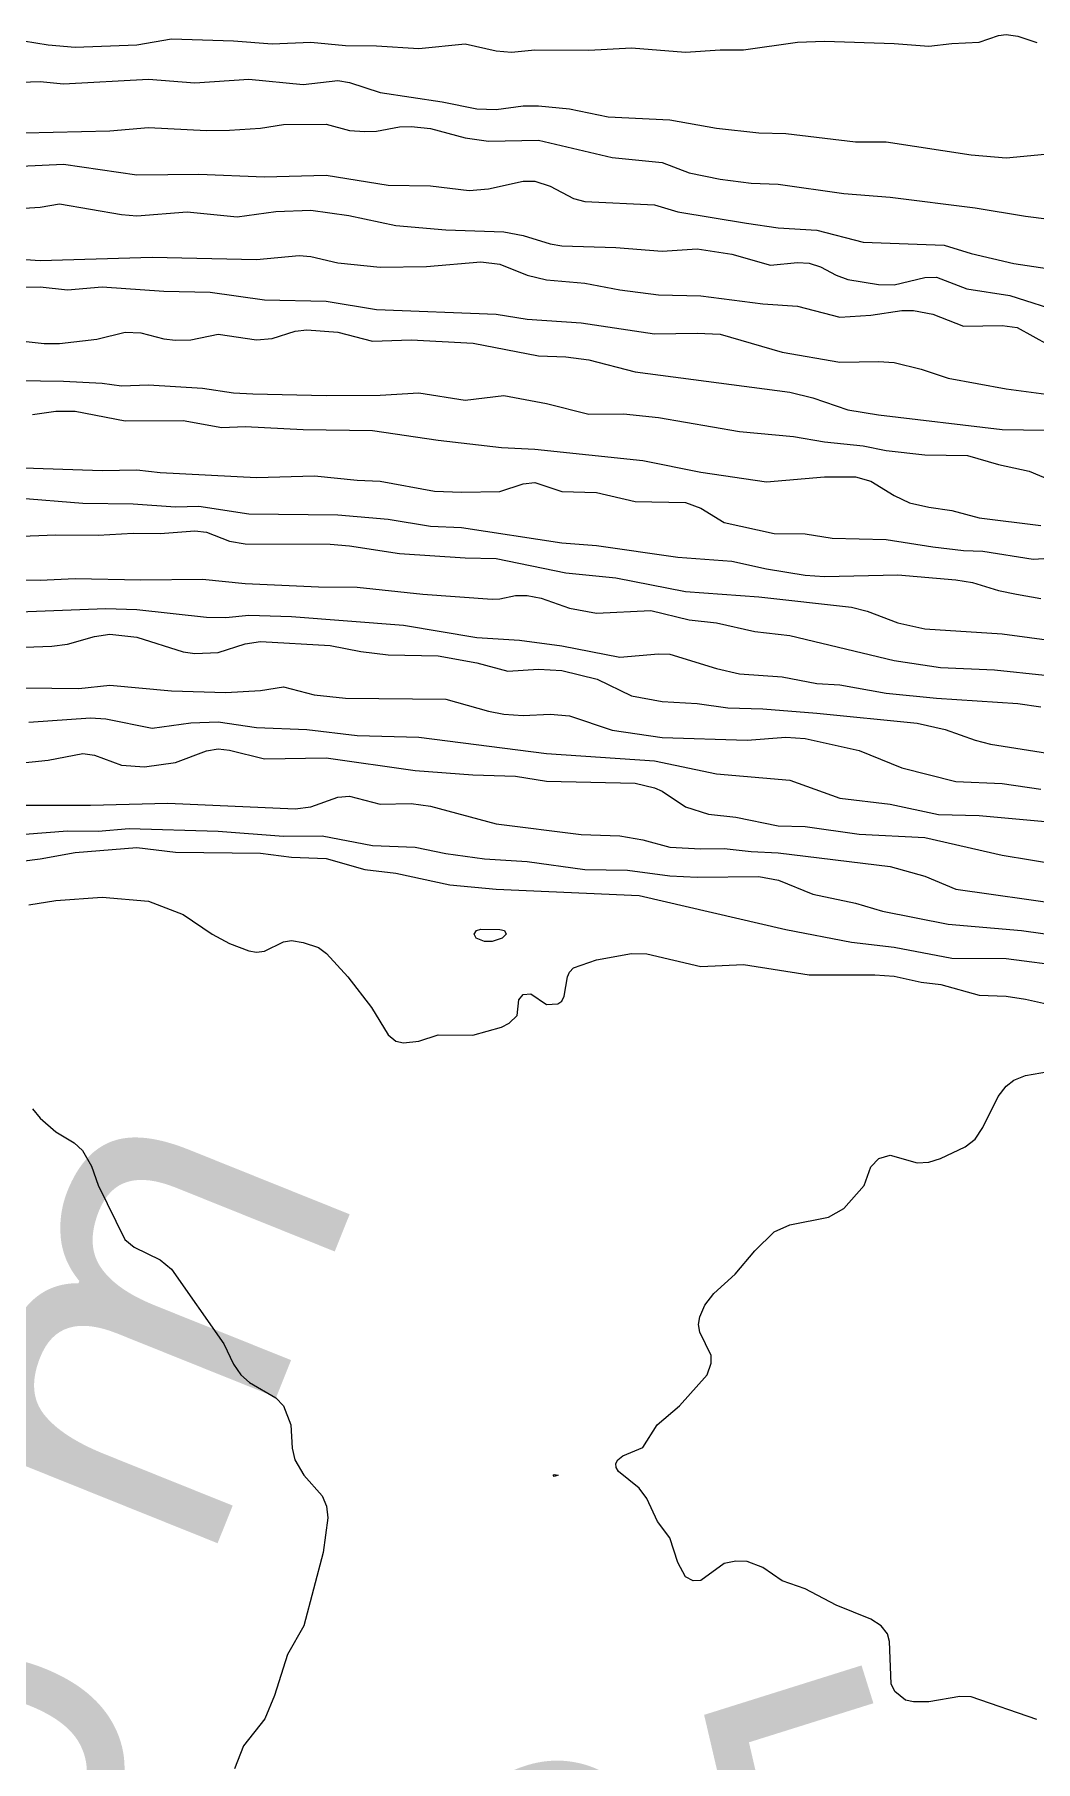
# Model space of a CAD drawing. Extents: x 474277 to 475042, y 254928 to 255625.
# Drawn here: x 474525.25 to 474545.12, y 255531.42 to 255565.69 of the extents above; entities that cross this region are included whole.
import ezdxf

# ---------------------------------------------------------------- set-up
doc = ezdxf.new("R2010")
doc.units = 0
doc.header["$MEASUREMENT"] = 0
doc.layers.add('BaseMapV2_DTM_export_MonNov09090547073261 — entities', color=1, linetype='CONTINUOUS')
doc.styles.get("Standard").update_dxf_attribs({"font": 'romans.shx'})

msp = doc.modelspace()

# ---------------------------------------------------------------- linework, layer by layer
at = {"layer": 'BaseMapV2_DTM_export_MonNov09090547073261 — entities', "color": 15, "linetype": 'Continuous', "true_color": 0xb7484b}
for points in [[(474524.294, 255565.683, 90.25), (474525.521, 255565.479, 90.25), (474526.058, 255565.434, 90.25), (474527.285, 255565.481, 90.25), (474527.975, 255565.603, 90.25), (474529.202, 255565.561, 90.25), (474529.968, 255565.501, 90.25), (474530.735, 255565.532, 90.25), (474531.425, 255565.471, 90.25), (474532.039, 255565.464, 90.25), (474532.882, 255565.409, 90.25), (474533.802, 255565.503, 90.25), (474534.416, 255565.365, 90.25), (474534.722, 255565.339, 90.25), (474535.182, 255565.381, 90.25), (474536.256, 255565.377, 90.25), (474537.099, 255565.425, 90.25), (474538.173, 255565.339, 90.25), (474538.863, 255565.385, 90.25), (474539.323, 255565.381, 90.25), (474540.396, 255565.532, 90.25), (474540.933, 255565.555, 90.25), (474542.313, 255565.506, 90.25), (474543.003, 255565.452, 90.25), (474543.463, 255565.511, 90.25), (474544, 255565.536, 90.25), (474544.384, 255565.664, 90.25), (474544.537, 255565.686, 90.25), (474544.767, 255565.655, 90.25), (474545.15, 255565.529, 90.25)], [(474524.984, 255564.743, 90.5), (474525.368, 255564.751, 90.5), (474525.828, 255564.708, 90.5), (474527.515, 255564.798, 90.5), (474528.435, 255564.725, 90.5), (474529.508, 255564.801, 90.5), (474530.582, 255564.696, 90.5), (474531.272, 255564.772, 90.5), (474531.502, 255564.733, 90.5), (474532.115, 255564.533, 90.5), (474533.342, 255564.349, 90.5), (474534.032, 255564.211, 90.5), (474534.416, 255564.201, 90.5), (474534.952, 255564.273, 90.5), (474535.259, 255564.274, 90.5), (474535.872, 255564.213, 90.5), (474536.639, 255564.053, 90.5), (474537.866, 255563.99, 90.5), (474538.786, 255563.829, 90.5), (474539.63, 255563.732, 90.5), (474540.166, 255563.72, 90.5), (474541.547, 255563.555, 90.5), (474542.16, 255563.557, 90.5), (474543.847, 255563.298, 90.5), (474544.537, 255563.239, 90.5), (474545.304, 255563.312, 90.5)], [(474525.061, 255563.732, 90.75), (474526.748, 255563.776, 90.75), (474527.515, 255563.838, 90.75), (474528.665, 255563.783, 90.75), (474529.125, 255563.789, 90.75), (474529.738, 255563.83, 90.75), (474530.198, 255563.899, 90.75), (474531.042, 255563.91, 90.75), (474531.502, 255563.782, 90.75), (474531.809, 255563.76, 90.75), (474532.039, 255563.77, 90.75), (474532.499, 255563.855, 90.75), (474532.729, 255563.858, 90.75), (474533.112, 255563.822, 90.75), (474533.802, 255563.637, 90.75), (474534.262, 255563.57, 90.75), (474535.259, 255563.591, 90.75), (474536.716, 255563.246, 90.75), (474537.713, 255563.144, 90.75), (474538.249, 255562.939, 90.75), (474538.863, 255562.819, 90.75), (474539.476, 255562.736, 90.75), (474540.013, 255562.718, 90.75), (474541.316, 255562.532, 90.75), (474542.237, 255562.459, 90.75), (474543.923, 255562.249, 90.75), (474544.92, 255562.082, 90.75), (474546.224, 255561.918, 90.75)], [(474524.984, 255563.071, 91), (474525.828, 255563.111, 91), (474527.285, 255562.902, 91), (474528.512, 255562.912, 91), (474529.815, 255562.863, 91), (474531.042, 255562.896, 91), (474532.269, 255562.697, 91), (474533.112, 255562.681, 91), (474533.879, 255562.592, 91), (474534.262, 255562.627, 91), (474534.952, 255562.777, 91), (474535.182, 255562.778, 91), (474535.489, 255562.677, 91), (474535.949, 255562.434, 91), (474536.179, 255562.374, 91), (474537.559, 255562.309, 91), (474538.019, 255562.165, 91), (474539.385, 255561.941, 91), (474540.013, 255561.848, 91), (474540.78, 255561.803, 91), (474541.7, 255561.566, 91), (474543.31, 255561.504, 91), (474543.847, 255561.339, 91), (474544.69, 255561.141, 91), (474546.147, 255560.926, 91)], [(474524.831, 255562.224, 91.25), (474525.368, 255562.263, 91.25), (474525.751, 255562.326, 91.25), (474526.978, 255562.112, 91.25), (474527.285, 255562.087, 91.25), (474528.282, 255562.166, 91.25), (474529.278, 255562.069, 91.25), (474530.045, 255562.172, 91.25), (474530.735, 255562.201, 91.25), (474531.493, 255562.094, 91.25), (474532.422, 255561.898, 91.25), (474533.419, 255561.809, 91.25), (474534.569, 255561.772, 91.25), (474534.952, 255561.7, 91.25), (474535.489, 255561.531, 91.25), (474535.719, 255561.494, 91.25), (474536.793, 255561.462, 91.25), (474537.713, 255561.384, 91.25), (474538.403, 255561.431, 91.25), (474539.093, 255561.327, 91.25), (474539.86, 255561.112, 91.25), (474540.396, 255561.164, 91.25), (474540.626, 255561.148, 91.25), (474540.856, 255561.074, 91.25), (474541.163, 255560.91, 91.25), (474541.393, 255560.825, 91.25), (474542.007, 255560.723, 91.25), (474542.313, 255560.72, 91.25), (474542.927, 255560.866, 91.25), (474543.157, 255560.868, 91.25), (474543.755, 255560.637, 91.25), (474544.614, 255560.506, 91.25), (474545.687, 255560.161, 91.25)], [(474523.911, 255561.302, 91.5), (474525.368, 255561.199, 91.5), (474527.591, 255561.266, 91.5), (474529.662, 255561.225, 91.5), (474530.505, 255561.302, 91.5), (474530.735, 255561.279, 91.5), (474531.272, 255561.156, 91.5), (474532.115, 255561.067, 91.5), (474533.035, 255561.084, 91.5), (474534.109, 255561.173, 91.5), (474534.492, 255561.132, 91.5), (474535.029, 255560.913, 91.5), (474535.412, 255560.821, 91.5), (474536.179, 255560.749, 91.5), (474536.869, 255560.622, 91.5), (474537.636, 255560.522, 91.5), (474538.479, 255560.503, 91.5), (474539.706, 255560.345, 91.5), (474540.396, 255560.295, 91.5), (474541.24, 255560.079, 91.5), (474541.853, 255560.119, 91.5), (474542.467, 255560.213, 91.5), (474542.697, 255560.213, 91.5), (474543.08, 255560.136, 91.5), (474543.693, 255559.899, 91.5), (474544.46, 255559.91, 91.5), (474544.76, 255559.871, 91.5), (474545.38, 255559.527, 91.5)], [(474524.524, 255560.667, 91.75), (474525.368, 255560.682, 91.75), (474525.905, 255560.619, 91.75), (474526.595, 255560.677, 91.75), (474527.821, 255560.593, 91.75), (474528.742, 255560.576, 91.75), (474529.815, 255560.424, 91.75), (474531.042, 255560.395, 91.75), (474532.039, 255560.228, 91.75), (474534.416, 255560.139, 91.75), (474535.029, 255560.039, 91.75), (474536.103, 255559.964, 91.75), (474537.559, 255559.745, 91.75), (474538.403, 255559.762, 91.75), (474538.863, 255559.739, 91.75), (474540.09, 255559.385, 91.75), (474541.24, 255559.185, 91.75), (474542.007, 255559.2, 91.75), (474542.313, 255559.176, 91.75), (474542.85, 255559.047, 91.75), (474543.387, 255558.87, 91.75), (474544.537, 255558.654, 91.75), (474545.534, 255558.524, 91.75)], [(474524.908, 255559.612, 92), (474525.445, 255559.552, 92), (474525.751, 255559.554, 92), (474526.49, 255559.641, 92), (474527.055, 255559.781, 92), (474527.361, 255559.765, 92), (474527.821, 255559.65, 92), (474528.052, 255559.622, 92), (474528.358, 255559.629, 92), (474528.895, 255559.743, 92), (474529.662, 255559.628, 92), (474529.968, 255559.652, 92), (474530.428, 255559.8, 92), (474530.659, 255559.823, 92), (474531.272, 255559.778, 92), (474531.962, 255559.598, 92), (474532.729, 255559.629, 92), (474533.957, 255559.564, 92), (474535.259, 255559.309, 92), (474535.796, 255559.29, 92), (474536.256, 255559.228, 92), (474537.176, 255558.99, 92), (474540.243, 255558.587, 92), (474540.703, 255558.479, 92), (474541.393, 255558.242, 92), (474542.007, 255558.137, 92), (474544.46, 255557.849, 92), (474545.304, 255557.833, 92)], [(474523.988, 255558.837, 92.25), (474525.828, 255558.805, 92.25), (474526.595, 255558.768, 92.25), (474526.978, 255558.717, 92.25), (474527.515, 255558.734, 92.25), (474528.588, 255558.669, 92.25), (474529.202, 255558.575, 92.25), (474529.585, 255558.558, 92.25), (474531.042, 255558.524, 92.25), (474532.115, 255558.532, 92.25), (474532.882, 255558.577, 92.25), (474533.802, 255558.432, 92.25), (474534.569, 255558.522, 92.25), (474535.412, 255558.367, 92.25), (474536.256, 255558.154, 92.25), (474536.946, 255558.157, 92.25), (474537.636, 255558.089, 92.25), (474539.246, 255557.809, 92.25), (474540.32, 255557.711, 92.25), (474540.933, 255557.601, 92.25), (474541.7, 255557.524, 92.25), (474542.16, 255557.435, 92.25), (474542.927, 255557.348, 92.25), (474543.77, 255557.331, 92.25), (474544.384, 255557.155, 92.25), (474544.997, 255557.021, 92.25), (474545.61, 255556.763, 92.25)], [(474525.214, 255558.145, 92.5), (474525.675, 255558.209, 92.5), (474526.058, 255558.209, 92.5), (474527.055, 255558.019, 92.5), (474528.205, 255558.024, 92.5), (474528.972, 255557.888, 92.5), (474529.432, 255557.907, 92.5), (474530.582, 255557.85, 92.5), (474531.962, 255557.829, 92.5), (474533.265, 255557.636, 92.5), (474534.521, 255557.494, 92.5), (474535.182, 255557.461, 92.5), (474537.329, 255557.232, 92.5), (474538.479, 255557.005, 92.5), (474539.783, 255556.807, 92.5), (474540.933, 255556.907, 92.5), (474541.547, 255556.908, 92.5), (474541.853, 255556.82, 92.5), (474542.313, 255556.536, 92.5), (474542.62, 255556.396, 92.5), (474543.003, 255556.305, 92.5), (474543.463, 255556.243, 92.5), (474544, 255556.099, 92.5), (474545.227, 255555.941, 92.5)], [(474524.448, 255557.106, 92.75), (474526.595, 255557.037, 92.75), (474527.285, 255557.048, 92.75), (474527.745, 255556.998, 92.75), (474529.662, 255556.895, 92.75), (474530.812, 255556.927, 92.75), (474531.655, 255556.84, 92.75), (474532.115, 255556.825, 92.75), (474533.189, 255556.628, 92.75), (474533.726, 255556.604, 92.75), (474534.492, 255556.621, 92.75), (474534.952, 255556.771, 92.75), (474535.182, 255556.8, 92.75), (474535.719, 255556.62, 92.75), (474536.409, 255556.597, 92.75), (474537.176, 255556.417, 92.75), (474538.173, 255556.4, 92.75), (474538.479, 255556.289, 92.75), (474538.94, 255556.003, 92.75), (474539.936, 255555.788, 92.75), (474540.55, 255555.776, 92.75), (474541.086, 255555.694, 92.75), (474542.16, 255555.665, 92.75), (474543.08, 255555.522, 92.75), (474543.693, 255555.45, 92.75), (474544.077, 255555.437, 92.75), (474545.074, 255555.278, 92.75), (474546.224, 255555.345, 92.75)], [(474524.908, 255556.495, 93), (474526.211, 255556.388, 93), (474527.208, 255556.376, 93), (474528.052, 255556.317, 93), (474528.512, 255556.324, 93), (474529.508, 255556.173, 93), (474531.272, 255556.155, 93), (474532.269, 255556.072, 93), (474533.112, 255555.933, 93), (474533.726, 255555.901, 93), (474535.719, 255555.598, 93), (474536.409, 255555.548, 93), (474538.019, 255555.313, 93), (474539.093, 255555.237, 93), (474539.783, 255555.082, 93), (474540.55, 255554.957, 93), (474540.933, 255554.931, 93), (474542.39, 255554.964, 93), (474543.54, 255554.867, 93), (474543.871, 255554.81, 93), (474544.384, 255554.655, 93), (474544.743, 255554.58, 93), (474545.227, 255554.495, 93)], [(474524.831, 255555.726, 93.25), (474525.675, 255555.761, 93.25), (474526.518, 255555.752, 93.25), (474527.208, 255555.791, 93.25), (474527.745, 255555.782, 93.25), (474528.435, 255555.835, 93.25), (474528.665, 255555.811, 93.25), (474529.125, 255555.636, 93.25), (474529.432, 255555.577, 93.25), (474531.119, 255555.57, 93.25), (474531.502, 255555.539, 93.25), (474532.499, 255555.385, 93.25), (474533.802, 255555.299, 93.25), (474534.416, 255555.287, 93.25), (474535.796, 255555.005, 93.25), (474536.793, 255554.907, 93.25), (474538.173, 255554.637, 93.25), (474539.63, 255554.529, 93.25), (474541.47, 255554.324, 93.25), (474541.777, 255554.243, 93.25), (474542.39, 255554.013, 93.25), (474542.927, 255553.896, 93.25), (474544.46, 255553.792, 93.25), (474546.53, 255553.513, 93.25)], [(474524.294, 255554.866, 93.5), (474525.368, 255554.857, 93.5), (474526.058, 255554.892, 93.5), (474527.361, 255554.865, 93.5), (474528.588, 255554.879, 93.5), (474529.432, 255554.794, 93.5), (474530.889, 255554.727, 93.5), (474531.655, 255554.722, 93.5), (474532.959, 255554.582, 93.5), (474534.339, 255554.482, 93.5), (474534.492, 255554.486, 93.5), (474534.799, 255554.554, 93.5), (474535.029, 255554.555, 93.5), (474535.31, 255554.503, 93.5), (474535.872, 255554.303, 93.5), (474536.409, 255554.201, 93.5), (474537.483, 255554.255, 93.5), (474538.249, 255554.073, 93.5), (474538.786, 255554.014, 93.5), (474539.553, 255553.837, 93.5), (474540.243, 255553.76, 93.5), (474542.313, 255553.263, 93.5), (474543.233, 255553.123, 93.5), (474544.307, 255553.079, 93.5), (474545.304, 255552.974, 93.5)], [(474524.601, 255554.216, 93.75), (474526.671, 255554.294, 93.75), (474527.285, 255554.276, 93.75), (474528.665, 255554.125, 93.75), (474529.048, 255554.119, 93.75), (474529.508, 255554.163, 93.75), (474530.352, 255554.138, 93.75), (474532.575, 255553.963, 93.75), (474534.032, 255553.723, 93.75), (474534.876, 255553.669, 93.75), (474535.719, 255553.557, 93.75), (474536.869, 255553.329, 93.75), (474537.636, 255553.399, 93.75), (474537.866, 255553.392, 93.75), (474538.786, 255553.107, 93.75), (474539.246, 255553.002, 93.75), (474540.09, 255552.943, 93.75), (474540.78, 255552.809, 93.75), (474541.24, 255552.784, 93.75), (474542.16, 255552.616, 93.75), (474543.157, 255552.518, 93.75), (474544.767, 255552.414, 93.75), (474545.227, 255552.346, 93.75)], [(474524.524, 255553.507, 94), (474525.598, 255553.551, 94), (474525.905, 255553.589, 94), (474526.441, 255553.741, 94), (474526.748, 255553.784, 94), (474527.285, 255553.731, 94), (474528.205, 255553.438, 94), (474528.435, 255553.403, 94), (474528.895, 255553.421, 94), (474529.432, 255553.593, 94), (474529.738, 255553.643, 94), (474531.119, 255553.565, 94), (474531.732, 255553.442, 94), (474532.269, 255553.377, 94), (474533.265, 255553.358, 94), (474534.032, 255553.221, 94), (474534.646, 255553.051, 94), (474535.259, 255553.091, 94), (474535.719, 255553.064, 94), (474536.418, 255552.893, 94), (474537.099, 255552.565, 94), (474537.713, 255552.454, 94), (474538.403, 255552.413, 94), (474539.016, 255552.323, 94), (474539.706, 255552.303, 94), (474540.78, 255552.221, 94), (474542.773, 255552.021, 94), (474543.329, 255551.896, 94), (474543.923, 255551.682, 94), (474544.23, 255551.603, 94), (474545.61, 255551.387, 94)], [(474525.061, 255552.725, 94.25), (474526.135, 255552.708, 94.25), (474526.748, 255552.778, 94.25), (474527.975, 255552.663, 94.25), (474529.048, 255552.627, 94.25), (474529.738, 255552.667, 94.25), (474530.198, 255552.745, 94.25), (474530.801, 255552.586, 94.25), (474531.425, 255552.519, 94.25), (474533.419, 255552.496, 94.25), (474534.262, 255552.259, 94.25), (474534.569, 255552.201, 94.25), (474534.952, 255552.173, 94.25), (474535.489, 255552.2, 94.25), (474535.872, 255552.164, 94.25), (474536.716, 255551.885, 94.25), (474537.713, 255551.736, 94.25), (474539.4, 255551.681, 94.25), (474540.166, 255551.746, 94.25), (474540.55, 255551.72, 94.25), (474541.623, 255551.482, 94.25), (474542.467, 255551.134, 94.25), (474543.54, 255550.865, 94.25), (474544.46, 255550.826, 94.25), (474545.227, 255550.712, 94.25)], [(474525.138, 255552.041, 94.5), (474526.365, 255552.129, 94.5), (474526.671, 255552.104, 94.5), (474527.591, 255551.921, 94.5), (474528.358, 255552.026, 94.5), (474528.895, 255552.051, 94.5), (474529.662, 255551.934, 94.5), (474530.659, 255551.898, 94.5), (474531.655, 255551.774, 94.5), (474532.882, 255551.744, 94.5), (474535.412, 255551.422, 94.5), (474537.559, 255551.271, 94.5), (474538.786, 255551.013, 94.5), (474540.243, 255550.887, 94.5), (474541.24, 255550.532, 94.5), (474542.237, 255550.417, 94.5), (474543.197, 255550.209, 94.5), (474544, 255550.187, 94.5), (474545.457, 255550.059, 94.5)], [(474524.371, 255551.165, 94.75), (474525.521, 255551.285, 94.75), (474526.211, 255551.421, 94.75), (474526.441, 255551.385, 94.75), (474526.978, 255551.189, 94.75), (474527.438, 255551.157, 94.75), (474528.052, 255551.239, 94.75), (474528.665, 255551.474, 94.75), (474528.895, 255551.515, 94.75), (474529.125, 255551.487, 94.75), (474529.815, 255551.312, 94.75), (474531.042, 255551.332, 94.75), (474532.805, 255551.082, 94.75), (474533.956, 255550.994, 94.75), (474534.799, 255550.97, 94.75), (474535.412, 255550.87, 94.75), (474537.176, 255550.829, 94.75), (474537.559, 255550.74, 94.75), (474537.713, 255550.669, 94.75), (474538.173, 255550.36, 94.75), (474538.633, 255550.216, 94.75), (474539.17, 255550.158, 94.75), (474540.013, 255549.987, 94.75), (474540.55, 255549.973, 94.75), (474541.623, 255549.821, 94.75), (474542.927, 255549.75, 94.75), (474544.46, 255549.4, 94.75), (474546.147, 255549.126, 94.75)], [(474523.911, 255550.394, 95), (474526.365, 255550.397, 95), (474527.898, 255550.434, 95), (474530.428, 255550.319, 95), (474530.74, 255550.363, 95), (474531.272, 255550.556, 95), (474531.502, 255550.576, 95), (474532.115, 255550.412, 95), (474532.729, 255550.425, 95), (474533.112, 255550.377, 95), (474534.416, 255550.022, 95), (474536.103, 255549.809, 95), (474536.869, 255549.786, 95), (474537.329, 255549.709, 95), (474537.866, 255549.564, 95), (474538.479, 255549.527, 95), (474538.94, 255549.537, 95), (474539.476, 255549.473, 95), (474540.013, 255549.45, 95), (474542.237, 255549.175, 95), (474542.927, 255548.986, 95), (474543.54, 255548.725, 95), (474545.687, 255548.425, 95)], [(474525.061, 255549.82, 95.25), (474525.905, 255549.886, 95.25), (474526.518, 255549.88, 95.25), (474527.131, 255549.933, 95.25), (474528.895, 255549.879, 95.25), (474530.198, 255549.781, 95.25), (474530.965, 255549.785, 95.25), (474531.962, 255549.591, 95.25), (474532.805, 255549.558, 95.25), (474533.419, 255549.432, 95.25), (474534.186, 255549.33, 95.25), (474535.029, 255549.276, 95.25), (474536.179, 255549.117, 95.25), (474537.023, 255549.103, 95.25), (474537.866, 255548.993, 95.25), (474538.403, 255548.966, 95.25), (474539.63, 255548.98, 95.25), (474540.021, 255548.906, 95.25), (474540.703, 255548.63, 95.25), (474541.547, 255548.45, 95.25), (474542.083, 255548.29, 95.25), (474543.387, 255548.035, 95.25), (474544.844, 255547.91, 95.25), (474545.687, 255547.787, 95.25)], [(474524.371, 255549.202, 95.5), (474525.368, 255549.326, 95.5), (474526.058, 255549.454, 95.5), (474527.285, 255549.555, 95.5), (474528.052, 255549.462, 95.5), (474529.738, 255549.445, 95.5), (474530.352, 255549.363, 95.5), (474531.042, 255549.339, 95.5), (474531.809, 255549.116, 95.5), (474532.422, 255549.044, 95.5), (474533.496, 255548.811, 95.5), (474534.416, 255548.728, 95.5), (474537.253, 255548.599, 95.5), (474540.166, 255547.93, 95.5), (474541.47, 255547.677, 95.5), (474542.313, 255547.578, 95.5), (474543.463, 255547.361, 95.5), (474544.537, 255547.353, 95.5), (474545.764, 255547.191, 95.5)], [(474525.138, 255548.419, 95.75), (474525.675, 255548.505, 95.75), (474526.595, 255548.57, 95.75), (474527.515, 255548.489, 95.75), (474528.205, 255548.227, 95.75), (474528.776, 255547.832, 95.75), (474529.125, 255547.651, 95.75), (474529.508, 255547.504, 95.75), (474529.662, 255547.476, 95.75), (474529.815, 255547.497, 95.75), (474530.195, 255547.679, 95.75), (474530.352, 255547.706, 95.75), (474530.582, 255547.671, 95.75), (474530.889, 255547.568, 95.75), (474531.049, 255547.449, 95.75), (474531.472, 255546.989, 95.75), (474531.942, 255546.376, 95.75), (474532.269, 255545.838, 95.75), (474532.422, 255545.712, 95.75), (474532.575, 255545.676, 95.75), (474532.882, 255545.714, 95.75), (474533.265, 255545.838, 95.75), (474533.956, 255545.83, 95.75), (474534.52, 255545.992, 95.75), (474534.672, 255546.069, 95.75), (474534.836, 255546.222, 95.75), (474534.867, 255546.529, 95.75), (474534.952, 255546.638, 95.75), (474535.106, 255546.653, 95.75), (474535.412, 255546.44, 95.75), (474535.642, 255546.45, 95.75), (474535.719, 255546.505, 95.75), (474535.767, 255546.606, 95.75), (474535.835, 255546.989, 95.75), (474535.872, 255547.083, 95.75), (474535.949, 255547.164, 95.75), (474536.409, 255547.322, 95.75), (474537.099, 255547.453, 95.75), (474537.406, 255547.443, 95.75), (474538.479, 255547.196, 95.75), (474539.323, 255547.234, 95.75), (474540.626, 255547.028, 95.75), (474541.93, 255547.03, 95.75), (474542.313, 255547.004, 95.75), (474542.85, 255546.883, 95.75), (474543.244, 255546.836, 95.75), (474544, 255546.626, 95.75), (474544.537, 255546.605, 95.75), (474544.92, 255546.543, 95.75), (474545.994, 255546.304, 95.75)], [(474534.532, 255547.756, 95.75), (474534.339, 255547.69, 95.75), (474534.186, 255547.69, 95.75), (474534.017, 255547.756, 95.75), (474533.976, 255547.832, 95.75), (474534.028, 255547.909, 95.75), (474534.109, 255547.932, 95.75), (474534.492, 255547.927, 95.75), (474534.581, 255547.909, 95.75), (474534.615, 255547.832, 95.75), (474534.532, 255547.756, 95.75)], [(474545.15, 255532.25, 96), (474543.847, 255532.701, 96), (474543.617, 255532.706, 96), (474543.003, 255532.6, 96), (474542.697, 255532.6, 96), (474542.543, 255532.636, 96), (474542.332, 255532.804, 96), (474542.255, 255532.957, 96), (474542.224, 255533.801, 96), (474542.186, 255533.954, 96), (474542.059, 255534.107, 96), (474541.853, 255534.241, 96), (474541.163, 255534.52, 96), (474540.55, 255534.843, 96), (474540.09, 255535.004, 96), (474539.706, 255535.265, 96), (474539.4, 255535.383, 96), (474539.17, 255535.394, 96), (474538.94, 255535.347, 96), (474538.479, 255535.011, 96), (474538.326, 255535, 96), (474538.173, 255535.085, 96), (474538.019, 255535.365, 96), (474537.866, 255535.855, 96), (474537.618, 255536.178, 96), (474537.409, 255536.638, 96), (474537.253, 255536.843, 96), (474536.844, 255537.174, 96), (474536.795, 255537.251, 96), (474536.788, 255537.328, 96), (474536.829, 255537.405, 96), (474536.931, 255537.481, 96), (474537.329, 255537.65, 96), (474537.613, 255538.095, 96), (474538.058, 255538.478, 96), (474538.607, 255539.091, 96), (474538.684, 255539.321, 96), (474538.681, 255539.475, 96), (474538.459, 255539.935, 96), (474538.435, 255540.088, 96), (474538.456, 255540.242, 96), (474538.558, 255540.472, 96), (474538.733, 255540.702, 96), (474539.159, 255541.085, 96), (474539.553, 255541.554, 96), (474539.937, 255541.928, 96), (474540.243, 255542.068, 96), (474541.01, 255542.217, 96), (474541.316, 255542.394, 96), (474541.717, 255542.849, 96), (474541.853, 255543.216, 96), (474542.008, 255543.385, 96), (474542.237, 255543.446, 96), (474542.773, 255543.295, 96), (474543.003, 255543.31, 96), (474543.233, 255543.38, 96), (474543.727, 255543.615, 96), (474543.921, 255543.769, 96), (474544.076, 255543.999, 96), (474544.379, 255544.612, 96), (474544.537, 255544.817, 96), (474544.69, 255544.939, 96), (474544.92, 255545.031, 96), (474545.38, 255545.112, 96)], [(474525.214, 255544.371, 96), (474525.368, 255544.184, 96), (474525.675, 255543.912, 96), (474526.042, 255543.692, 96), (474526.208, 255543.539, 96), (474526.383, 255543.232, 96), (474526.518, 255542.857, 96), (474527.046, 255541.775, 96), (474527.23, 255541.622, 96), (474527.745, 255541.37, 96), (474527.975, 255541.186, 96), (474529.01, 255539.705, 96), (474529.202, 255539.304, 96), (474529.35, 255539.091, 96), (474529.522, 255538.938, 96), (474530.042, 255538.631, 96), (474530.192, 255538.478, 96), (474530.338, 255538.095, 96), (474530.368, 255537.635, 96), (474530.419, 255537.405, 96), (474530.601, 255537.098, 96), (474530.965, 255536.687, 96), (474531.045, 255536.484, 96), (474531.074, 255536.254, 96), (474530.981, 255535.564, 96), (474530.6, 255534.107, 96), (474530.275, 255533.541, 96), (474530.015, 255532.727, 96), (474529.823, 255532.267, 96), (474529.402, 255531.73, 96), (474529.223, 255531.27, 96)], [(474535.645, 255537.098, 96), (474535.566, 255537.073, 96), (474535.549, 255537.098, 96), (474535.566, 255537.112, 96), (474535.645, 255537.098, 96)]]:
    msp.add_polyline3d(points, dxfattribs=at)

# ---------------------------------------------------------------- texts
at = {"layer": 'BaseMapV2_DTM_export_MonNov09090547073261 — entities', "color": 250, "true_color": 0x323232, "char_height": 0.2, "width": 17.61571, "attachment_point": 7}
for s, insert, rotation in [('\\fOpen Sans|i0|b0;\\H7.02279;96\\~m', (474523.902, 255523.073), 68.1194), ('\\fOpen Sans|i0|b0;\\H7.02279;95\\~m', (474534.75, 255523.689), 17.4263)]:
    msp.add_mtext(s, dxfattribs=dict(at, insert=insert, rotation=rotation))

doc.saveas('drawing.dxf')
